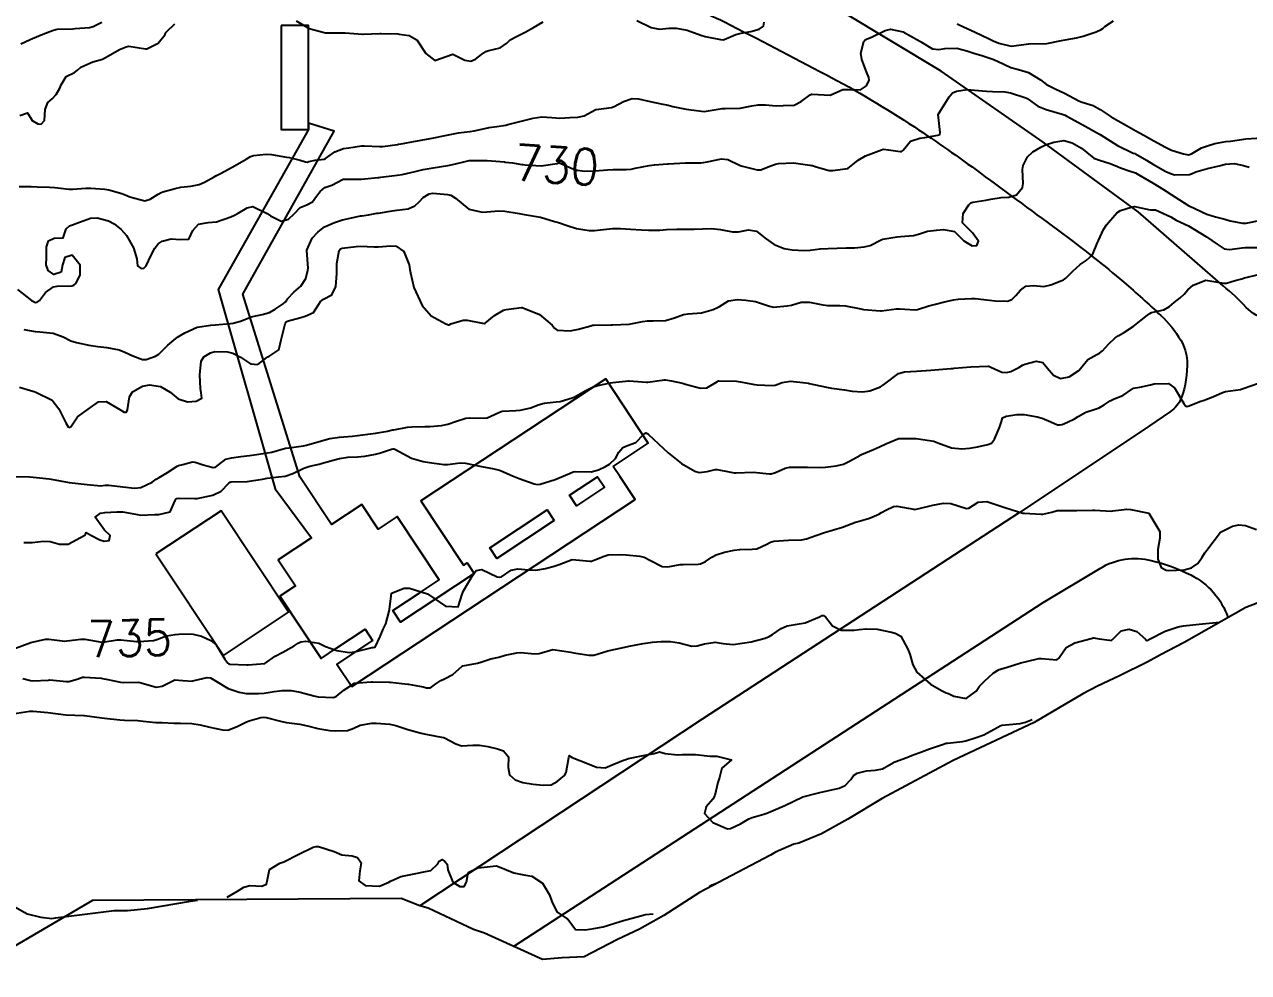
# Model space of a CAD drawing. Header units: metres. Extents: x 318500 to 325275, y 7408834 to 7428799.
# Drawn here: x 322765.6 to 322901.6, y 7417966.8 to 7418072.1 of the extents above; entities that cross this region are included whole.
import ezdxf
from ezdxf.enums import TextEntityAlignment as Align

# ---------------------------------------------------------------- set-up
doc = ezdxf.new("R2010")
doc.units = ezdxf.units.M
doc.header["$MEASUREMENT"] = 0
for name, color, linetype in [('Area', 45, 'Continuous'), ('Cotas', 45, 'Continuous'), ('Curvas de Nivel 1m', 11, 'Continuous'), ('Curvas de Nivel 5m', 15, 'Continuous'), ('Edificações', 30, 'Continuous'), ('Vias Primárias', 230, 'Continuous')]:
    doc.layers.add(name, color=color, linetype=linetype)
doc.styles.add('Style-STANDARD', font='STANDARD.shx')

msp = doc.modelspace()

# ---------------------------------------------------------------- linework, layer by layer
at = {"layer": 'Area'}
msp.add_lwpolyline([(322903.81, 7418008.33), (322901.3, 7418007.37), (322894.42, 7418003.48), (322891.79, 7418002.1), (322890.4, 7418001.33), (322887.25, 7417999.76), (322884.82, 7417998.6), (322883.17, 7417997.77), (322877.76, 7417994.59), (322868.76, 7417990.35), (322860.87, 7417986.13), (322857.05, 7417983.84), (322854.12, 7417982.2), (322851.6, 7417981.17), (322851.07, 7417981.04), (322849.03, 7417980.16), (322848.45, 7417979.84), (322846.28, 7417978.68), (322840.57, 7417975.67), (322836.63, 7417973.12), (322833.92, 7417971.59), (322831.45, 7417970.45), (322827.75, 7417968.53), (322825.3, 7417968.41), (322823.13, 7417968.25), (322816.68, 7417971.16), (322815.47, 7417971.57), (322810.41, 7417973.96), (322809.51, 7417974.19), (322807.44, 7417975.02), (322773.11, 7417974.81), (322764.35, 7417969.64)], dxfattribs=at)
at = {"layer": 'Curvas de Nivel 1m', "flags": 128}
for points, elevation in [([(322764.96, 7418054.12), (322766.3, 7418054.14), (322766.96, 7418054.11), (322768.36, 7418054.05), (322768.96, 7418054.01), (322770.54, 7418053.85), (322770.96, 7418053.85), (322772.38, 7418053.97), (322772.96, 7418053.96), (322774.5, 7418053.83), (322774.96, 7418053.76), (322776.4, 7418053.35), (322776.95, 7418053.14), (322777.29, 7418052.99), (322778.94, 7418052.56), (322779.52, 7418052.72), (322780.42, 7418053.3), (322780.77, 7418053.48), (322780.95, 7418053.54), (322782.3, 7418053.93), (322782.96, 7418054.05), (322784.05, 7418054.16), (322784.97, 7418054.37), (322785.57, 7418054.62), (322786.64, 7418055.21), (322786.85, 7418055.34), (322786.98, 7418055.41), (322787.41, 7418055.63), (322788.99, 7418056.49), (322790.21, 7418057.16), (322790.7, 7418057.46), (322791.01, 7418057.57), (322792.41, 7418057.74), (322793.01, 7418057.71), (322794.7, 7418057.4), (322795, 7418057.35), (322796.22, 7418057.08), (322796.8, 7418056.88), (322797, 7418056.86), (322797.16, 7418056.91), (322797.86, 7418057.06), (322798.87, 7418057.18), (322799, 7418057.25), (322800.04, 7418058), (322801.02, 7418058.35), (322801.6, 7418058.43), (322803.02, 7418058.64), (322803.35, 7418058.66), (322805.02, 7418058.58), (322805.4, 7418058.59), (322807.03, 7418058.82), (322807.14, 7418058.83), (322807.65, 7418058.93), (322808.81, 7418059.14), (322809.03, 7418059.18), (322810.48, 7418059.45), (322811.04, 7418059.56), (322812.14, 7418059.77), (322813.05, 7418059.97), (322813.79, 7418060.1), (322815.05, 7418060.25), (322815.54, 7418060.33), (322817.06, 7418060.66), (322817.18, 7418060.68), (322818.06, 7418060.8), (322819.06, 7418060.96), (322819.29, 7418061.01), (322821.07, 7418061.46), (322822.08, 7418061.73), (322823.07, 7418061.89), (322824.17, 7418061.81), (322825.07, 7418061.74), (322826.18, 7418061.79), (322827.07, 7418061.84), (322827.75, 7418061.98), (322828.97, 7418062.65), (322829.05, 7418062.69), (322829.08, 7418062.7), (322830.79, 7418062.92), (322831.09, 7418063.01), (322832.13, 7418063.57), (322833.1, 7418063.92), (322833.79, 7418063.89), (322835.1, 7418063.58), (322836.31, 7418063.33), (322837.09, 7418063.16), (322837.6, 7418063.04), (322839.09, 7418062.74), (322841.09, 7418062.49), (322843.09, 7418062.8), (322843.43, 7418062.79), (322845.09, 7418062.85), (322846.41, 7418063.11), (322847.1, 7418063.23), (322847.9, 7418063.2), (322849.1, 7418063.12), (322849.86, 7418063.13), (322851.1, 7418063.19), (322851.86, 7418063.59), (322852.88, 7418064.33), (322853.04, 7418064.4), (322853.11, 7418064.4), (322855.11, 7418064.3), (322856.49, 7418064.91), (322857.12, 7418064.91), (322858.48, 7418064.89), (322859.13, 7418065.33), (322859.43, 7418065.95), (322859.41, 7418066.25), (322859.15, 7418066.88), (322858.62, 7418068.26), (322858.49, 7418068.94), (322858.83, 7418070.25), (322859, 7418070.45), (322859.19, 7418070.54), (322859.7, 7418070.75), (322861.21, 7418071.47), (322861.81, 7418071.62), (322863.21, 7418071.34), (322865.06, 7418070.3), (322865.19, 7418070.21), (322865.25, 7418070.17), (322866.45, 7418069.42), (322867.18, 7418069.38), (322867.84, 7418069.48), (322869.18, 7418069.52), (322870.29, 7418069.21), (322871.18, 7418068.93), (322871.83, 7418068.73), (322873.17, 7418068.27), (322873.7, 7418068.05), (322875.16, 7418067.38), (322876.04, 7418067.14), (322877.15, 7418066.82), (322878.46, 7418065.99), (322879.13, 7418065.48), (322880.1, 7418064.99), (322881.12, 7418064.52), (322882.19, 7418063.94), (322882.8, 7418063.63), (322883.11, 7418063.51), (322884.32, 7418063.13), (322885.1, 7418062.69), (322886.32, 7418061.89), (322887.08, 7418061.45), (322888.03, 7418060.92), (322889.07, 7418060.34), (322889.94, 7418059.84), (322891.05, 7418059.2), (322892.35, 7418058.5), (322893.04, 7418058.19), (322894.36, 7418057.78), (322894.93, 7418057.67), (322895.03, 7418057.68), (322895.26, 7418057.77), (322896.36, 7418058.43), (322897.04, 7418058.67), (322897.85, 7418058.93), (322899.05, 7418059.13), (322899.58, 7418059.18), (322901.06, 7418059.41), (322901.3, 7418059.44), (322903.06, 7418059.53)], 729), ([(322765.07, 7418062.04), (322765.92, 7418062.34), (322766.42, 7418061.48), (322767.05, 7418061.1), (322767.44, 7418061.08), (322767.81, 7418061.46), (322767.86, 7418062.68), (322768.17, 7418063.46), (322768.66, 7418063.88), (322769.09, 7418064.36), (322769.49, 7418065.06), (322769.65, 7418065.44), (322770.21, 7418066.35), (322771.13, 7418066.8), (322771.47, 7418067.08), (322771.82, 7418067.41), (322773.15, 7418067.98), (322774.25, 7418068.28), (322775.15, 7418068.8), (322776.11, 7418069.36), (322776.86, 7418069.65), (322777.17, 7418069.73), (322779.02, 7418069.45), (322779.16, 7418069.45), (322780.42, 7418070.05), (322781.19, 7418071.03), (322781.25, 7418071.22), (322781.3, 7418071.29), (322782.28, 7418072.2)], 728), ([(322765.17, 7418070), (322766.2, 7418070.46), (322767.18, 7418070.89), (322767.6, 7418071.05), (322768.68, 7418071.46), (322769.05, 7418071.59), (322769.19, 7418071.62), (322770.95, 7418071.67), (322771.19, 7418071.68), (322772.78, 7418071.81), (322773.2, 7418071.93), (322774.18, 7418072.41)], 727), ([(322795.76, 7418072.54), (322797.2, 7418071.7), (322799.03, 7418071.22), (322799.19, 7418071.21), (322801, 7418071.22), (322801.19, 7418071.21), (322803.13, 7418071.06), (322803.19, 7418071.05), (322805.04, 7418071.13), (322805.19, 7418071.13), (322807.04, 7418071.09), (322807.19, 7418071.08), (322808.33, 7418070.92), (322809.18, 7418070.45), (322810.18, 7418068.9), (322811.15, 7418068.14), (322813.16, 7418068.86), (322814.49, 7418068.17), (322815.15, 7418068.05), (322815.68, 7418068.3), (322816.34, 7418068.82), (322816.84, 7418069.14), (322817.17, 7418069.24), (322818.44, 7418069.53), (322819.18, 7418070.07), (322819.54, 7418070.42), (322820.17, 7418070.77), (322821.2, 7418071.27), (322822.13, 7418071.81), (322823.22, 7418072.43)], 728), ([(322833.6, 7418072.59), (322835.21, 7418071.8), (322836.12, 7418071.64), (322837.21, 7418071.73), (322837.99, 7418071.75), (322839.21, 7418071.52), (322840.74, 7418070.95), (322841.19, 7418070.8), (322842.91, 7418070.46), (322843.19, 7418070.44), (322843.3, 7418070.46), (322844.6, 7418071.03), (322845.2, 7418071.19), (322846.28, 7418071.35), (322847.21, 7418071.64), (322847.67, 7418071.95), (322847.78, 7418072.4)], 728), ([(322869.22, 7418072.23), (322869.44, 7418072.12), (322871.21, 7418071.27), (322872.69, 7418070.58), (322873.19, 7418070.34), (322873.83, 7418070.05), (322875.19, 7418069.74), (322877.19, 7418070.01), (322879.15, 7418070.03), (322879.19, 7418070.03), (322880.79, 7418070.37), (322881.2, 7418070.44), (322882.47, 7418070.67), (322883.2, 7418070.85), (322884.64, 7418071.33), (322885.22, 7418071.59), (322885.4, 7418071.71), (322885.61, 7418071.9), (322886.58, 7418072.54)], 728), ([(322765.49, 7418038.23), (322766.75, 7418038.03), (322767.27, 7418037.99), (322768.74, 7418037.85), (322769.86, 7418037.43), (322770.73, 7418037), (322771.36, 7418036.79), (322772.73, 7418036.52), (322773.73, 7418036.37), (322774.72, 7418036.23), (322776.1, 7418035.97), (322776.72, 7418035.74), (322777.6, 7418035.33), (322778.7, 7418034.92), (322779.1, 7418034.9), (322780.14, 7418035.29), (322780.49, 7418035.51), (322780.72, 7418035.72), (322781.5, 7418036.5), (322782.4, 7418037.26), (322782.59, 7418037.41), (322782.74, 7418037.51), (322783.38, 7418037.88), (322784.75, 7418038.49), (322786.29, 7418038.74), (322786.76, 7418038.78), (322788.48, 7418038.91), (322788.76, 7418038.94), (322789.58, 7418039.17), (322790.41, 7418039.51), (322790.77, 7418039.64), (322791.98, 7418039.93), (322792.78, 7418040.15), (322793.41, 7418040.49), (322794.3, 7418041.11), (322794.56, 7418041.33), (322794.8, 7418041.66), (322795.49, 7418042.41), (322796.27, 7418043.08), (322796.83, 7418043.9), (322797.06, 7418044.84), (322797.08, 7418045.07), (322796.93, 7418047.01), (322796.94, 7418047.07), (322797.55, 7418048.41), (322798.15, 7418049.06), (322798.56, 7418049.4), (322798.91, 7418049.65), (322800, 7418050.12), (322800.91, 7418050.45), (322802.77, 7418050.85), (322802.92, 7418050.86), (322803.04, 7418050.87), (322803.8, 7418050.98), (322804.74, 7418051.16), (322804.92, 7418051.19), (322806.43, 7418051.44), (322806.93, 7418051.49), (322808.2, 7418051.65), (322808.94, 7418052), (322809.41, 7418052.44), (322809.87, 7418052.9), (322810.53, 7418053.32), (322810.96, 7418053.41), (322812.57, 7418053.25), (322812.95, 7418053.16), (322813.47, 7418052.85), (322814.93, 7418051.61), (322816.47, 7418051.27), (322816.93, 7418051.31), (322818.28, 7418051.44), (322818.93, 7418051.4), (322820.54, 7418051.14), (322820.92, 7418051.08), (322822.92, 7418050.73), (322824.46, 7418050.25), (322824.91, 7418050.13), (322826, 7418049.77), (322826.91, 7418049.47), (322828.32, 7418049.24), (322828.91, 7418049.24), (322829.58, 7418049.32), (322830.91, 7418049.46), (322831.78, 7418049.47), (322832.91, 7418049.4), (322834.14, 7418049.34), (322834.91, 7418049.3), (322836.17, 7418049.3), (322836.91, 7418049.35), (322838.05, 7418049.39), (322838.91, 7418049.4), (322840, 7418049.41), (322840.91, 7418049.44), (322841.92, 7418049.47), (322842.91, 7418049.35), (322844.24, 7418049.11), (322844.91, 7418049.11), (322846.01, 7418049.32), (322846.91, 7418049.16), (322847.89, 7418048.4), (322848.89, 7418047.68), (322849.99, 7418047.26), (322850.88, 7418047.11), (322852.19, 7418047.03), (322852.88, 7418047.07), (322853.99, 7418047.21), (322854.88, 7418047.25), (322855.89, 7418047.28), (322856.89, 7418047.31), (322857.81, 7418047.34), (322858.89, 7418047.44), (322859.55, 7418047.58), (322860.78, 7418048.22), (322860.86, 7418048.26), (322860.9, 7418048.27), (322862.55, 7418048.55), (322862.91, 7418048.59), (322864.37, 7418048.71), (322864.91, 7418048.84), (322865.91, 7418049.16), (322866.92, 7418049.29), (322867.7, 7418049.35), (322868.92, 7418049.14), (322869.96, 7418048.1), (322870.89, 7418047.56), (322871.38, 7418047.59), (322871.57, 7418048.08), (322870.91, 7418048.99), (322869.81, 7418050.1), (322869.89, 7418051.15), (322870.5, 7418052.09), (322870.72, 7418052.32), (322870.95, 7418052.41), (322872.41, 7418052.61), (322872.96, 7418052.72), (322874.1, 7418052.91), (322874.96, 7418052.96), (322875.79, 7418053.2), (322876.45, 7418054.02), (322876.53, 7418054.48), (322876.47, 7418056.02), (322876.53, 7418056.49), (322877.02, 7418057.42), (322877.61, 7418058), (322878.5, 7418058.52), (322879.04, 7418058.76), (322879.95, 7418059.07), (322881.05, 7418059.26), (322881.99, 7418059), (322883.04, 7418058.38), (322883.62, 7418057.92), (322884.41, 7418057.29), (322885.02, 7418057.08), (322886.2, 7418056.7), (322887.01, 7418056.35), (322887.36, 7418056.22), (322888.44, 7418055.86), (322889.01, 7418055.65), (322889.41, 7418055.44), (322890.99, 7418054.5), (322892.13, 7418053.81), (322892.97, 7418053.26), (322894.43, 7418052.31), (322894.95, 7418052), (322895.46, 7418051.76), (322896.47, 7418051.27), (322896.94, 7418051.05), (322897.9, 7418050.77), (322898.94, 7418050.52), (322899.55, 7418050.33), (322900.93, 7418050.05), (322901.32, 7418050.07), (322902.94, 7418050.39)], 731), ([(322765, 7418031.83), (322766.23, 7418031.48), (322766.66, 7418031.35), (322766.83, 7418031.29), (322768.64, 7418030.38), (322769.39, 7418029.43), (322770.15, 7418027.88), (322770.41, 7418027.42), (322770.6, 7418027.34), (322770.71, 7418027.42), (322771.46, 7418028.56), (322772.63, 7418029.39), (322773.8, 7418030.22), (322774.64, 7418030.23), (322776.18, 7418029.34), (322776.63, 7418029.05), (322776.9, 7418029.06), (322777.02, 7418029.33), (322777.23, 7418030.75), (322777.57, 7418031.33), (322778.67, 7418031.95), (322779.46, 7418032.09), (322780.67, 7418031.93), (322781.74, 7418031.27), (322782.65, 7418030.53), (322783.68, 7418030.21), (322784.65, 7418030.3), (322785.26, 7418030.61), (322785.22, 7418031.22), (322785.12, 7418031.68), (322785.06, 7418033.22), (322785.2, 7418034.73), (322785.51, 7418035.22), (322786.25, 7418035.67), (322786.72, 7418035.81), (322788.13, 7418035.77), (322788.72, 7418035.61), (322789.56, 7418035.17), (322790.7, 7418034.42), (322791.49, 7418034.34), (322792.51, 7418035.12), (322792.62, 7418035.21), (322792.71, 7418035.25), (322793.84, 7418036), (322794.1, 7418037.11), (322794.52, 7418038.87), (322794.66, 7418039.1), (322794.71, 7418039.15), (322794.76, 7418039.18), (322796.27, 7418039.57), (322796.77, 7418039.72), (322797.7, 7418040.14), (322798.29, 7418041.06), (322798.48, 7418041.37), (322798.8, 7418041.62), (322799.74, 7418042.1), (322800.17, 7418043.03), (322800.27, 7418044.46), (322800.28, 7418045.03), (322800.29, 7418045.59), (322800.52, 7418047.03), (322800.69, 7418047.21), (322800.87, 7418047.29), (322802.41, 7418047.46), (322802.88, 7418047.5), (322804.41, 7418047.44), (322804.88, 7418047.42), (322806.28, 7418047.55), (322806.88, 7418047.51), (322807.72, 7418046.93), (322808.33, 7418045.44), (322808.39, 7418044.92), (322808.45, 7418044.53), (322808.82, 7418042.91), (322809.75, 7418040.9), (322810.77, 7418039.75), (322812.39, 7418038.87), (322812.67, 7418038.77), (322812.76, 7418038.78), (322812.96, 7418038.86), (322814.31, 7418039.29), (322814.77, 7418039.27), (322816.65, 7418038.92), (322816.76, 7418038.96), (322817.78, 7418039.79), (322818.78, 7418040.39), (322819.09, 7418040.47), (322820.79, 7418040.68), (322820.86, 7418040.68), (322822.78, 7418039.92), (322824.22, 7418038.71), (322824.46, 7418038.41), (322824.75, 7418038.19), (322826.19, 7418038.11), (322826.76, 7418038.2), (322827.14, 7418038.29), (322828.49, 7418038.65), (322828.7, 7418038.72), (322828.77, 7418038.73), (322828.85, 7418038.72), (322830.77, 7418038.75), (322830.9, 7418038.75), (322832.77, 7418038.84), (322834.23, 7418039.12), (322834.78, 7418039.21), (322835.41, 7418039.2), (322836.78, 7418039.24), (322837.79, 7418039.53), (322838.78, 7418039.9), (322839.31, 7418039.97), (322840.79, 7418040.1), (322842.1, 7418040.47), (322842.58, 7418040.68), (322842.8, 7418040.82), (322843.81, 7418041.43), (322844.81, 7418041.58), (322845.71, 7418041.52), (322846.8, 7418041.36), (322848.34, 7418040.85), (322848.8, 7418040.74), (322850.3, 7418040.86), (322850.8, 7418040.96), (322851.87, 7418041.27), (322852.8, 7418041.3), (322854.09, 7418041.02), (322854.8, 7418040.92), (322856.16, 7418040.92), (322856.8, 7418040.86), (322858.52, 7418040.53), (322858.79, 7418040.48), (322860.7, 7418040.31), (322860.79, 7418040.31), (322862.45, 7418040.54), (322862.8, 7418040.55), (322864.54, 7418040.43), (322864.79, 7418040.46), (322866.07, 7418040.89), (322866.8, 7418041.07), (322867.65, 7418041.29), (322868.81, 7418041.54), (322869.32, 7418041.6), (322870.81, 7418041.71), (322871.19, 7418041.71), (322872.81, 7418041.51), (322873.43, 7418041.43), (322874.81, 7418041.39), (322875.27, 7418041.57), (322875.71, 7418042.02), (322876.23, 7418042.62), (322876.84, 7418043.07), (322877.7, 7418043.14), (322878.84, 7418043.04), (322879.6, 7418043.2), (322880.85, 7418043.68), (322881.03, 7418043.76), (322881.27, 7418043.95), (322882.06, 7418044.74), (322882.87, 7418045.46), (322883.55, 7418045.92), (322884.23, 7418046.56), (322884.81, 7418047.9), (322884.83, 7418047.97), (322884.9, 7418048.15), (322885.47, 7418049.35), (322885.81, 7418049.89), (322886.94, 7418051.21), (322887.34, 7418051.47), (322888.56, 7418051.85), (322888.88, 7418051.92), (322888.95, 7418051.92), (322889.29, 7418051.84), (322890.67, 7418051.54), (322890.95, 7418051.56), (322891.24, 7418051.53), (322892.94, 7418050.78), (322893.56, 7418050.41), (322894.93, 7418049.77), (322896.91, 7418048.55), (322898.1, 7418047.73), (322898.89, 7418047.21), (322899.48, 7418047.13), (322900.89, 7418047.33), (322901.21, 7418047.37), (322902.9, 7418047.37)], 732), ([(322764.53, 7418021.91), (322766.11, 7418021.89), (322766.53, 7418021.85), (322768.32, 7418021.64), (322768.52, 7418021.61), (322769.55, 7418021.43), (322770.52, 7418021.26), (322772.2, 7418021.07), (322772.52, 7418021.04), (322774.04, 7418020.89), (322774.52, 7418020.93), (322774.93, 7418020.94), (322776.51, 7418020.78), (322777.81, 7418020.62), (322778.51, 7418020.69), (322779.76, 7418021.29), (322780.2, 7418021.61), (322780.53, 7418021.8), (322781.47, 7418022.34), (322782.55, 7418023.05), (322782.69, 7418023.12), (322783.16, 7418023.25), (322784.24, 7418023.55), (322784.55, 7418023.52), (322785.41, 7418023.22), (322786.55, 7418022.91), (322786.8, 7418022.95), (322787.14, 7418023.19), (322787.93, 7418023.82), (322788.56, 7418024), (322789.6, 7418024.13), (322790.57, 7418024.25), (322791.35, 7418024.36), (322792.57, 7418024.55), (322793.06, 7418024.63), (322794.58, 7418025.05), (322794.63, 7418025.05), (322794.93, 7418025.09), (322796.58, 7418025.32), (322796.9, 7418025.38), (322798.59, 7418025.88), (322799.5, 7418026.12), (322800.59, 7418026.28), (322802.01, 7418026.41), (322802.59, 7418026.47), (322804.31, 7418026.68), (322804.6, 7418026.72), (322804.81, 7418026.75), (322805.89, 7418026.95), (322806.46, 7418027.08), (322806.6, 7418027.11), (322808.13, 7418027.39), (322808.61, 7418027.43), (322810.05, 7418027.45), (322810.61, 7418027.48), (322811.91, 7418027.57), (322812.61, 7418027.72), (322813.45, 7418028.01), (322814.62, 7418028.38), (322815.01, 7418028.44), (322816.62, 7418028.4), (322816.99, 7418028.44), (322817.8, 7418028.79), (322818.34, 7418029.07), (322818.64, 7418029.16), (322820.16, 7418029.23), (322820.64, 7418029.27), (322821.84, 7418029.54), (322822.65, 7418029.87), (322823.3, 7418030.07), (322824.65, 7418030.2), (322825.09, 7418030.26), (322826.44, 7418030.67), (322826.61, 7418030.72), (322826.66, 7418030.74), (322827.89, 7418031.44), (322828.68, 7418031.85), (322829.28, 7418032.04), (322830.69, 7418032.33), (322830.94, 7418032.36), (322832.69, 7418032.53), (322832.75, 7418032.53), (322834.69, 7418032.41), (322834.84, 7418032.41), (322835.86, 7418032.55), (322836.69, 7418032.66), (322836.8, 7418032.65), (322837.47, 7418032.53), (322838.69, 7418032.28), (322839.01, 7418032.18), (322840.68, 7418031.72), (322841.38, 7418031.78), (322842.56, 7418032.46), (322842.69, 7418032.53), (322842.78, 7418032.54), (322844.69, 7418032.49), (322845.13, 7418032.43), (322846.69, 7418032.13), (322847, 7418032.09), (322848.68, 7418032.03), (322848.99, 7418032.07), (322849.75, 7418032.36), (322850.69, 7418032.51), (322852.39, 7418032.33), (322852.69, 7418032.28), (322852.75, 7418032.26), (322854.68, 7418031.83), (322855.24, 7418031.73), (322856.68, 7418031.54), (322857.53, 7418031.41), (322858.68, 7418031.33), (322859.49, 7418031.43), (322860.68, 7418031.87), (322860.9, 7418032.01), (322861.17, 7418032.21), (322862.7, 7418033.34), (322863.34, 7418033.55), (322864.7, 7418033.61), (322866.29, 7418033.73), (322866.71, 7418033.78), (322868.52, 7418033.92), (322868.71, 7418033.93), (322868.87, 7418033.95), (322870.71, 7418034.09), (322872.6, 7418034.18), (322872.71, 7418034.16), (322872.95, 7418034.06), (322874.18, 7418033.51), (322874.7, 7418033.46), (322875.16, 7418033.58), (322876.06, 7418034.02), (322876.45, 7418034.27), (322876.72, 7418034.4), (322877.99, 7418034.72), (322878.72, 7418034.59), (322879.22, 7418033.97), (322879.9, 7418033.16), (322880.7, 7418032.8), (322881.65, 7418032.99), (322882.71, 7418033.69), (322882.92, 7418033.93), (322883.71, 7418034.93), (322884.73, 7418035.46), (322885.03, 7418035.6), (322885.35, 7418035.89), (322886.02, 7418036.61), (322886.76, 7418037.31), (322887.09, 7418037.54), (322887.69, 7418037.86), (322888.78, 7418038.59), (322890.37, 7418039.83), (322890.61, 7418040.01), (322890.79, 7418040.12), (322892.17, 7418040.43), (322892.8, 7418040.79), (322893.33, 7418041.26), (322893.99, 7418041.78), (322894.42, 7418042.18), (322894.83, 7418042.67), (322895.43, 7418043.17), (322896.85, 7418043.74), (322898.85, 7418043.4), (322899.15, 7418043.41), (322900.09, 7418043.7), (322900.85, 7418043.88), (322901.14, 7418043.97), (322902.86, 7418044.39)], 733), ([(322765.51, 7418014.56), (322766.43, 7418014.59), (322767.7, 7418014.72), (322768.43, 7418014.68), (322769.47, 7418014.39), (322770.43, 7418014.39), (322772.27, 7418015.39), (322772.34, 7418015.49), (322772.44, 7418015.67), (322772.93, 7418015.38), (322773.93, 7418014.86), (322774.43, 7418014.74), (322774.98, 7418014.81), (322775.08, 7418015.35), (322774.45, 7418015.95), (322773.41, 7418017.38), (322774.02, 7418017.83), (322774.48, 7418017.9), (322775.83, 7418018), (322776.48, 7418017.99), (322778.11, 7418017.68), (322778.47, 7418017.63), (322780.07, 7418017.69), (322780.48, 7418017.7), (322781.75, 7418018), (322782.3, 7418019.26), (322782.38, 7418019.39), (322782.5, 7418019.46), (322782.76, 7418019.52), (322784.5, 7418019.46), (322784.76, 7418019.48), (322786.51, 7418019.84), (322787.44, 7418020.27), (322788.26, 7418021.18), (322788.42, 7418021.28), (322788.52, 7418021.31), (322790.31, 7418021.37), (322790.52, 7418021.38), (322792.03, 7418021.63), (322792.53, 7418021.72), (322793.78, 7418021.86), (322794.53, 7418021.96), (322795.38, 7418022.24), (322796.55, 7418022.8), (322796.73, 7418022.89), (322797.28, 7418023.06), (322798.3, 7418023.3), (322798.55, 7418023.36), (322799.88, 7418023.71), (322800.56, 7418023.9), (322801.51, 7418024.06), (322802.57, 7418024.11), (322803.38, 7418024.16), (322804.57, 7418024.4), (322805.01, 7418024.52), (322806.36, 7418024.94), (322806.55, 7418024.98), (322806.58, 7418024.98), (322806.62, 7418024.98), (322806.71, 7418024.94), (322808.57, 7418023.94), (322809.87, 7418023.58), (322810.56, 7418023.48), (322812.16, 7418023.26), (322812.56, 7418023.25), (322813.98, 7418023.42), (322814.56, 7418023.4), (322816.34, 7418023.03), (322816.55, 7418022.99), (322817.59, 7418022.79), (322818.37, 7418022.61), (322818.55, 7418022.54), (322819.78, 7418022), (322820.54, 7418021.69), (322822.19, 7418021.08), (322822.53, 7418021.02), (322822.88, 7418021.07), (322824.54, 7418021.56), (322826.13, 7418022.26), (322826.55, 7418022.44), (322826.75, 7418022.47), (322828.55, 7418022.44), (322829.35, 7418022.64), (322830.14, 7418023.04), (322830.56, 7418023.3), (322831.26, 7418023.92), (322831.63, 7418024.6), (322832.05, 7418025.14), (322832.59, 7418025.35), (322833.5, 7418025.68), (322834.36, 7418026.57), (322834.48, 7418026.7), (322834.61, 7418026.76), (322834.75, 7418026.7), (322834.91, 7418026.57), (322836.59, 7418025.02), (322837.09, 7418024.53), (322838.56, 7418023.34), (322840.07, 7418022.49), (322840.55, 7418022.36), (322841.44, 7418022.48), (322842.32, 7418022.69), (322842.55, 7418022.7), (322843.88, 7418022.44), (322844.44, 7418022.32), (322844.55, 7418022.32), (322844.65, 7418022.32), (322846.55, 7418022.41), (322848.37, 7418022.2), (322848.55, 7418022.22), (322849.03, 7418022.37), (322850.08, 7418022.83), (322850.56, 7418022.96), (322851.94, 7418022.95), (322852.56, 7418022.94), (322853.94, 7418022.93), (322854.56, 7418022.94), (322855.75, 7418023.09), (322856.57, 7418023.3), (322857.24, 7418023.6), (322858.41, 7418024.25), (322858.52, 7418024.31), (322858.58, 7418024.36), (322859.91, 7418024.91), (322860.59, 7418025.22), (322861.27, 7418025.54), (322862.61, 7418026.11), (322862.68, 7418026.12), (322864.61, 7418026.12), (322864.66, 7418026.12), (322866.61, 7418025.83), (322867.07, 7418025.67), (322868.59, 7418025.08), (322869.71, 7418024.99), (322870.59, 7418025.05), (322871.45, 7418025.22), (322872.6, 7418025.47), (322873.03, 7418025.63), (322873.37, 7418026.05), (322873.93, 7418027.35), (322874.12, 7418028.04), (322874.24, 7418028.43), (322874.64, 7418028.63), (322875.86, 7418028.8), (322876.64, 7418028.8), (322878.08, 7418028.55), (322878.64, 7418028.39), (322879.62, 7418027.97), (322880.34, 7418027.66), (322880.63, 7418027.65), (322880.87, 7418027.7), (322881.48, 7418027.94), (322882.24, 7418028.33), (322882.64, 7418028.58), (322883.51, 7418029.06), (322884.65, 7418029.43), (322885, 7418029.55), (322885.56, 7418029.89), (322886.22, 7418030.33), (322886.67, 7418030.53), (322887.62, 7418030.92), (322888.69, 7418031.64), (322888.82, 7418031.71), (322889.49, 7418031.84), (322890.69, 7418032.11), (322891.09, 7418032.21), (322892.69, 7418032.24), (322893.35, 7418031.78), (322894.4, 7418030.04), (322894.58, 7418029.77), (322894.66, 7418029.71), (322894.73, 7418029.69), (322894.97, 7418029.77), (322896.17, 7418030.25), (322896.67, 7418030.39), (322897.63, 7418030.77), (322898.68, 7418031.25), (322899.04, 7418031.35), (322900.69, 7418031.59), (322900.77, 7418031.6), (322901, 7418031.69), (322902.7, 7418032.3)], 734), ([(322765.39, 7417999.48), (322766.23, 7417999.24), (322766.5, 7417999.19), (322768.23, 7417999.29), (322768.37, 7417999.3), (322770.23, 7417999.14), (322770.5, 7417999.14), (322771.44, 7417999.4), (322772.02, 7417999.61), (322772.23, 7417999.63), (322774.1, 7417999.49), (322774.23, 7417999.47), (322774.82, 7417999.35), (322776.23, 7417999.05), (322776.54, 7417999.02), (322778.23, 7417999.06), (322778.53, 7417999), (322780.22, 7417998.5), (322780.88, 7417998.61), (322782.11, 7417999.26), (322782.2, 7417999.29), (322782.23, 7417999.3), (322783.17, 7417999.25), (322784.23, 7417999.18), (322784.27, 7417999.19), (322784.41, 7417999.23), (322785.87, 7417999.58), (322786.23, 7417999.53), (322786.81, 7417999.19), (322788.22, 7417998.37), (322789.42, 7417997.95), (322790.21, 7417997.81), (322791.56, 7417997.78), (322792.21, 7417997.84), (322793.32, 7417998.01), (322794.22, 7417998.13), (322795.19, 7417998.12), (322796.21, 7417997.96), (322797.71, 7417997.54), (322798.21, 7417997.43), (322799.88, 7417997.35), (322800.21, 7417997.46), (322801.07, 7417998.15), (322802.23, 7417998.94), (322802.27, 7417998.95), (322802.67, 7417998.98), (322804.11, 7417999.09), (322804.23, 7417999.09), (322806.11, 7417999.07), (322806.23, 7417999.06), (322807.5, 7417998.92), (322808.16, 7417998.84), (322808.23, 7417998.83), (322809.87, 7417998.53), (322810.23, 7417998.43), (322810.69, 7417998.41), (322811.28, 7417998.87), (322811.84, 7417999.26), (322812.24, 7417999.43), (322813.18, 7417999.91), (322814.21, 7418000.83), (322814.23, 7418000.86), (322814.26, 7418000.86), (322815.91, 7418001.17), (322816.27, 7418001.29), (322817.4, 7418001.66), (322818.28, 7418001.85), (322819, 7418002.05), (322820.28, 7418002.33), (322820.69, 7418002.34), (322822.28, 7418002.21), (322822.76, 7418002.24), (322824.29, 7418002.7), (322826.29, 7418002.39), (322826.62, 7418002.33), (322828.28, 7418002.04), (322828.85, 7418002.06), (322830.29, 7418002.5), (322830.38, 7418002.52), (322830.74, 7418002.61), (322832.29, 7418002.95), (322832.75, 7418003.04), (322834.3, 7418003.35), (322835.34, 7418003.51), (322836.3, 7418003.59), (322837.36, 7418003.58), (322838.3, 7418003.42), (322839.72, 7418003.07), (322840.3, 7418003.08), (322841.15, 7418003.33), (322842.3, 7418003.52), (322843.22, 7418003.37), (322844.3, 7418003.25), (322845.33, 7418003.38), (322846.3, 7418003.54), (322847.86, 7418003.94), (322848.31, 7418004.14), (322848.7, 7418004.37), (322849.66, 7418005.02), (322850.32, 7418005.32), (322851.2, 7418005.47), (322852.33, 7418005.64), (322853.92, 7418006.31), (322854.18, 7418006.47), (322854.34, 7418006.46), (322854.58, 7418006.3), (322855.34, 7418005.3), (322856.32, 7418004.85), (322857.75, 7418004.83), (322858.32, 7418004.9), (322859.08, 7418005), (322860.32, 7418004.94), (322861.92, 7418004.6), (322862.31, 7418004.5), (322862.95, 7418004.18), (322863.74, 7418002.73), (322863.95, 7418002.17), (322864.27, 7418000.98), (322864.74, 7418000.16), (322866.24, 7417998.84), (322867.45, 7417998.12), (322867.99, 7417997.88), (322868.23, 7417997.78), (322868.83, 7417997.5), (322870.22, 7417997.24), (322871.31, 7417998.07), (322871.69, 7417998.62), (322872.25, 7417999.16), (322872.71, 7417999.6), (322873.21, 7418000.05), (322873.86, 7418000.45), (322874.27, 7418000.59), (322875.37, 7418000.92), (322876.28, 7418001.19), (322876.93, 7418001.35), (322878.29, 7418001.68), (322878.57, 7418001.69), (322880.28, 7418001.55), (322880.52, 7418001.71), (322880.66, 7418001.95), (322881.33, 7418002.91), (322882.3, 7418003.41), (322884.08, 7418003.9), (322884.25, 7418003.96), (322884.31, 7418003.98), (322884.4, 7418003.99), (322884.98, 7418003.89), (322886.14, 7418003.71), (322886.31, 7418003.7), (322886.43, 7418003.75), (322886.54, 7418003.87), (322887.43, 7418004.75), (322888.33, 7418004.93), (322889.19, 7418004.7), (322890.15, 7418003.82), (322890.22, 7418003.74), (322890.31, 7418003.7), (322890.57, 7418003.82), (322892.33, 7418004.73), (322893.77, 7418005.21), (322894.34, 7418005.32), (322896.1, 7418005.51), (322898.34, 7418005.71), (322898.34, 7418005.71)], 736), ([(322764.23, 7417995.55), (322766.18, 7417995.82), (322766.54, 7417995.83), (322768.18, 7417995.7), (322770.18, 7417995.42), (322772.18, 7417995.35), (322772.22, 7417995.34), (322774.18, 7417995.11), (322774.46, 7417995.07), (322776.17, 7417994.86), (322776.67, 7417994.84), (322778.17, 7417994.8), (322778.74, 7417994.73), (322780.17, 7417994.58), (322780.88, 7417994.56), (322782.17, 7417994.49), (322782.91, 7417994.51), (322784.17, 7417994.48), (322785.08, 7417994.3), (322786.16, 7417994.07), (322787.59, 7417993.75), (322788.16, 7417993.74), (322789.2, 7417994.13), (322790.17, 7417994.62), (322790.55, 7417994.77), (322791.84, 7417995.13), (322792.18, 7417995.15), (322792.42, 7417995.12), (322794.17, 7417994.68), (322794.68, 7417994.59), (322796.17, 7417994.39), (322797.02, 7417994.2), (322798.16, 7417993.91), (322799.5, 7417993.68), (322800.16, 7417993.63), (322801.47, 7417993.7), (322802.16, 7417993.95), (322802.86, 7417994.29), (322804.17, 7417994.5), (322804.63, 7417994.49), (322806.17, 7417994.4), (322806.85, 7417994.25), (322808.16, 7417993.8), (322809.66, 7417993.39), (322810.16, 7417993.28), (322812.1, 7417992.91), (322812.15, 7417992.89), (322812.24, 7417992.86), (322813.49, 7417992.19), (322814.14, 7417991.99), (322815.39, 7417992.06), (322816.14, 7417992.06), (322817.04, 7417991.89), (322818.14, 7417991.65), (322818.79, 7417991.42), (322819.36, 7417990.76), (322819.3, 7417989.58), (322819.48, 7417988.76), (322820.09, 7417988.21), (322820.94, 7417987.89), (322822.09, 7417987.72), (322823.19, 7417987.6), (322824.08, 7417987.65), (322824.77, 7417988.01), (322825.58, 7417988.68), (322825.77, 7417989.01), (322826.05, 7417990.67), (322826.13, 7417990.89), (322826.25, 7417990.79), (322826.42, 7417990.67), (322828.12, 7417990.02), (322829.14, 7417989.6), (322830.11, 7417989.52), (322830.86, 7417989.87), (322832.13, 7417990.4), (322832.27, 7417990.44), (322832.67, 7417990.58), (322834.13, 7417990.88), (322835.55, 7417991.14), (322836.14, 7417991.33), (322836.75, 7417991.14), (322838.13, 7417990.97), (322838.65, 7417991.02), (322840.14, 7417991.02), (322841.77, 7417990.83), (322842.13, 7417990.82), (322842.5, 7417990.82), (322844.13, 7417990.43), (322843.07, 7417989.49), (322842.79, 7417988.45), (322842.63, 7417987.92), (322842.27, 7417986.46), (322842.07, 7417986.04), (322841.3, 7417985.22), (322841.15, 7417984.47), (322842.04, 7417983.47), (322843.7, 7417982.76), (322844.03, 7417982.78), (322845.12, 7417983.33), (322846.04, 7417983.86), (322846.42, 7417984.02), (322847.72, 7417984.38), (322847.96, 7417984.47), (322848.05, 7417984.51), (322848.24, 7417984.56), (322850.06, 7417985.36), (322852.07, 7417986.32), (322853.65, 7417986.73), (322854.08, 7417986.82), (322855.27, 7417987.1), (322856.09, 7417987.28), (322856.78, 7417987.57), (322857.39, 7417988.25), (322857.68, 7417988.67), (322858.11, 7417988.95), (322859.14, 7417989.21), (322860.12, 7417989.26), (322860.91, 7417989.41), (322862.13, 7417990.13), (322862.17, 7417990.15), (322862.27, 7417990.19), (322863.62, 7417990.7), (322864.14, 7417990.9), (322865.35, 7417991.36), (322866.15, 7417991.64), (322867.56, 7417992.12), (322868, 7417992.26), (322868.15, 7417992.29), (322869.79, 7417992.46), (322870.16, 7417992.55), (322871.33, 7417992.91), (322872.17, 7417993.19), (322873.71, 7417994.04), (322873.99, 7417994.22), (322874.18, 7417994.28), (322875.79, 7417994.41), (322876.19, 7417994.47), (322876.79, 7417994.6), (322877.56, 7417994.91)], 737), ([(322788.09, 7417975.18), (322789.25, 7417975.83), (322789.93, 7417976.27), (322790.62, 7417976.45), (322791.93, 7417976.39), (322792.45, 7417976.6), (322792.58, 7417977.11), (322792.81, 7417978.25), (322793.96, 7417978.96), (322794.39, 7417979.09), (322795.98, 7417979.91), (322797.66, 7417980.72), (322797.99, 7417980.79), (322798.25, 7417980.78), (322799.98, 7417980.24), (322800.84, 7417979.87), (322801.98, 7417979.75), (322802.56, 7417979.56), (322802.98, 7417978.97), (322802.83, 7417978.1), (322802.71, 7417976.98), (322803.42, 7417976.45), (322805.02, 7417976.4), (322806.06, 7417976.82), (322806.23, 7417976.94), (322807.39, 7417977.47), (322807.95, 7417977.56), (322809.06, 7417977.79), (322809.96, 7417977.99), (322810.72, 7417978.11), (322811.49, 7417978.86), (322811.65, 7417979.18), (322811.97, 7417979.35), (322812.26, 7417979.14), (322812.52, 7417978.85), (322812.61, 7417978.2), (322813.18, 7417976.84), (322813.93, 7417976.35), (322814.41, 7417976.34), (322814.68, 7417976.82), (322814.87, 7417977.91), (322815.96, 7417978.43), (322816.3, 7417978.47), (322817.97, 7417978.65), (322818.14, 7417978.61), (322819.96, 7417977.86), (322821.04, 7417977.65), (322821.95, 7417977.5), (322823.13, 7417976.71), (322823.92, 7417975.43), (322824.15, 7417974.7), (322824.74, 7417973.53), (322825.89, 7417972.76), (322825.95, 7417972.73), (322826, 7417972.67), (322826.78, 7417971.56), (322827.87, 7417971.53), (322828.83, 7417971.68), (322829.88, 7417971.87), (322831.77, 7417972.47), (322832.14, 7417972.59), (322833.9, 7417973.06), (322834.56, 7417973.22), (322835.44, 7417973.31)], 738), ([(322841.7, 7417976.35), (322841.84, 7417976.46), (322841.9, 7417976.5), (322841.94, 7417976.52), (322842.02, 7417976.54), (322842.11, 7417976.57), (322842.37, 7417976.67)], 738), ([(322763.89, 7417974.44), (322765.61, 7417973.47), (322765.77, 7417973.36), (322765.88, 7417973.3), (322767.37, 7417972.94), (322768.62, 7417972.81), (322769.01, 7417972.85), (322775.53, 7417973.7), (322777.03, 7417973.7), (322779.25, 7417973.9), (322784, 7417974.71), (322784.8, 7417974.82)], 738)]:
    msp.add_lwpolyline(points, dxfattribs=dict(at, elevation=elevation))
at = {"layer": 'Curvas de Nivel 5m', "flags": 128}
for points, elevation in [([(322764.81, 7418042.7), (322766.36, 7418041.48), (322766.79, 7418041.26), (322766.99, 7418041.27), (322767.23, 7418041.46), (322767.91, 7418042.35), (322768.81, 7418042.97), (322769.2, 7418043.05), (322770.82, 7418043.1), (322771.05, 7418043.18), (322771.32, 7418043.41), (322771.74, 7418044.32), (322771.74, 7418045.41), (322770.86, 7418046.51), (322770.05, 7418046.23), (322769.81, 7418045.43), (322769.66, 7418044.6), (322768.83, 7418044.37), (322768.2, 7418044.82), (322767.99, 7418045.45), (322768.01, 7418046.29), (322768.02, 7418047.45), (322768.23, 7418048.1), (322768.88, 7418048.4), (322769.88, 7418048.44), (322770.21, 7418049.43), (322770.56, 7418049.77), (322770.9, 7418049.89), (322771.67, 7418050.17), (322772.91, 7418050.61), (322773.63, 7418050.66), (322774.91, 7418050.32), (322775.53, 7418049.99), (322776.33, 7418049.35), (322776.89, 7418048.69), (322777.67, 7418047.33), (322778.06, 7418046.11), (322778.12, 7418045.32), (322778.53, 7418045.01), (322778.84, 7418045.06), (322779.1, 7418045.31), (322779.64, 7418046.52), (322780.04, 7418047.3), (322780.43, 7418047.75), (322780.88, 7418048.05), (322781.85, 7418048.31), (322782.88, 7418048.26), (322783.83, 7418048.3), (322784.26, 7418049.24), (322784.91, 7418049.97), (322785.99, 7418050.13), (322786.91, 7418050.22), (322788.51, 7418050.78), (322788.92, 7418050.95), (322789.33, 7418051.17), (322790.32, 7418051.77), (322790.93, 7418051.93), (322792.55, 7418051.13), (322792.92, 7418050.86), (322794.09, 7418050.29), (322794.91, 7418050.5), (322795.53, 7418051.09), (322796.21, 7418051.8), (322796.94, 7418052.09), (322797.56, 7418052.44), (322798.03, 7418053.06), (322798.41, 7418053.6), (322798.96, 7418054.01), (322799.72, 7418054.29), (322800.98, 7418054.95), (322801.03, 7418054.97), (322802.98, 7418054.95), (322803.02, 7418054.95), (322803.39, 7418054.99), (322804.83, 7418055.12), (322804.98, 7418055.14), (322805.18, 7418055.16), (322806.98, 7418055.38), (322807.52, 7418055.47), (322808.99, 7418055.82), (322809.86, 7418056.03), (322810.99, 7418056.23), (322812.62, 7418056.49), (322813, 7418056.56), (322814.23, 7418056.84), (322814.84, 7418056.99), (322815, 7418057.01), (322816.79, 7418057.02), (322817, 7418057.02), (322818.91, 7418056.87), (322819, 7418056.86), (322819.78, 7418056.77), (322820.85, 7418056.6), (322821, 7418056.57), (322821.21, 7418056.54), (322823, 7418056.45), (322824.75, 7418056.7), (322824.95, 7418056.76), (322825, 7418056.75), (322825.16, 7418056.7), (322826.44, 7418056.12), (322826.99, 7418055.94), (322827.82, 7418055.84), (322828.99, 7418055.88), (322830.37, 7418056), (322830.99, 7418056.03), (322832.42, 7418056.03), (322832.99, 7418056.08), (322833.42, 7418056.16), (322835, 7418056.48), (322835.59, 7418056.56), (322837.01, 7418056.66), (322837.14, 7418056.67), (322839.01, 7418056.76), (322840.73, 7418056.77), (322841.01, 7418056.79), (322841.42, 7418056.89), (322843.02, 7418057.21), (322843.71, 7418057.14), (322845.01, 7418056.5), (322845.2, 7418056.43), (322847, 7418056), (322847.41, 7418056), (322848.4, 7418056.39), (322849.01, 7418056.62), (322849.34, 7418056.7), (322851.01, 7418056.77), (322852.84, 7418056.5), (322853.01, 7418056.48), (322853.15, 7418056.46), (322853.55, 7418056.32), (322855, 7418055.93), (322855.39, 7418055.91), (322857.01, 7418056.15), (322857.1, 7418056.18), (322857.23, 7418056.27), (322858.21, 7418057.07), (322859.02, 7418057.55), (322860.81, 7418058.22), (322860.98, 7418058.27), (322861.03, 7418058.27), (322861.58, 7418058.21), (322862.88, 7418058.04), (322863.03, 7418058.04), (322863.13, 7418058.09), (322863.21, 7418058.19), (322864.04, 7418059.19), (322865.05, 7418059.52), (322865.62, 7418059.6), (322867.06, 7418059.84), (322867.27, 7418059.93), (322867.31, 7418060.14), (322867.09, 7418062.14), (322868.33, 7418064.12), (322868.69, 7418064.55), (322869.12, 7418064.73), (322870.31, 7418064.91), (322871.12, 7418064.86), (322872.46, 7418064.73), (322873.12, 7418064.71), (322874.5, 7418064.67), (322875.12, 7418064.54), (322876.74, 7418064.02), (322877.02, 7418063.92), (322877.11, 7418063.86), (322878.17, 7418063.06), (322879.1, 7418062.68), (322880.88, 7418062.17), (322881.09, 7418062.11), (322881.2, 7418062.07), (322881.4, 7418061.96), (322883.08, 7418061.01), (322885.01, 7418059.95), (322885.06, 7418059.92), (322885.1, 7418059.9), (322887.04, 7418058.69), (322888.77, 7418057.85), (322888.97, 7418057.79), (322889.03, 7418057.76), (322890.26, 7418057.07), (322891.02, 7418056.6), (322892.41, 7418055.81), (322893.01, 7418055.53), (322893.36, 7418055.44), (322895.01, 7418055.48), (322895.24, 7418055.53), (322895.73, 7418055.76), (322897.01, 7418056.12), (322898.32, 7418056.42), (322899.02, 7418056.62), (322900, 7418056.68), (322901.02, 7418056.46), (322901.64, 7418056.3)], 730), ([(322764.27, 7418002.74), (322766.28, 7418003.47), (322767.89, 7418003.84), (322768.29, 7418003.82), (322770.07, 7418003.63), (322770.28, 7418003.64), (322771.85, 7418003.84), (322772.29, 7418003.85), (322774.15, 7418003.49), (322774.28, 7418003.49), (322775.87, 7418003.76), (322776.29, 7418003.77), (322778.03, 7418003.57), (322778.28, 7418003.56), (322779.89, 7418003.68), (322780.29, 7418003.79), (322781.35, 7418004.21), (322782.3, 7418004.37), (322783.14, 7418004.41), (322784.3, 7418004.39), (322785.24, 7418004.16), (322786.29, 7418003.69), (322786.86, 7418003.19), (322787.84, 7418001.61), (322788.16, 7418001.18), (322788.26, 7418001.09), (322788.4, 7418001.04), (322790.26, 7418000.99), (322790.41, 7418001), (322792.26, 7418001.12), (322793.43, 7418001.95), (322794.27, 7418002.38), (322795.53, 7418003.08), (322795.98, 7418003.38), (322796.29, 7418003.53), (322796.83, 7418003.61), (322798.29, 7418003.39), (322799, 7418003.03), (322800.28, 7418002.57), (322801.64, 7418002.37), (322802.27, 7418002.44), (322804.22, 7418002.9), (322804.28, 7418002.91), (322804.33, 7418002.91), (322804.53, 7418002.96), (322805.11, 7418004.14), (322805.44, 7418004.95), (322805.71, 7418005.55), (322806.11, 7418006.94), (322806.14, 7418007.14), (322806.36, 7418008.94), (322807.77, 7418009.52), (322808.37, 7418009.52), (322810.36, 7418008.88), (322812.35, 7418007.52), (322813.77, 7418007.42), (322814.2, 7418008.83), (322814.37, 7418009.21), (322815.33, 7418010.82), (322815.75, 7418011.46), (322816.4, 7418011.58), (322818.11, 7418010.78), (322818.39, 7418010.71), (322818.59, 7418010.78), (322819.66, 7418011.5), (322820.4, 7418011.65), (322821.59, 7418011.55), (322822.4, 7418011.51), (322823.45, 7418011.67), (322824.41, 7418011.94), (322824.97, 7418012.13), (322826.42, 7418012.67), (322828.42, 7418012.5), (322828.56, 7418012.51), (322828.95, 7418012.64), (322829.99, 7418013.06), (322830.43, 7418013.19), (322831.79, 7418013.24), (322832.43, 7418013.19), (322833.94, 7418013.06), (322834.43, 7418012.95), (322835.14, 7418012.56), (322836.41, 7418011.92), (322837.06, 7418011.88), (322838.41, 7418012.12), (322838.77, 7418012.15), (322840.42, 7418012.17), (322840.68, 7418012.22), (322841.24, 7418012.48), (322841.96, 7418012.93), (322842.43, 7418013.2), (322843.37, 7418013.51), (322844.44, 7418013.71), (322845.07, 7418013.79), (322846.44, 7418013.84), (322846.95, 7418013.89), (322848.04, 7418014.39), (322848.45, 7418014.6), (322848.82, 7418014.74), (322850.46, 7418014.85), (322851.9, 7418014.89), (322852.46, 7418015), (322853.49, 7418015.34), (322854.46, 7418015.67), (322856.47, 7418016.27), (322857.91, 7418016.83), (322858.48, 7418016.99), (322859.45, 7418017.27), (322860.49, 7418017.72), (322860.81, 7418017.9), (322861.35, 7418018.21), (322862.13, 7418018.57), (322862.51, 7418018.62), (322864.4, 7418018.27), (322864.5, 7418018.26), (322866.05, 7418018.6), (322866.51, 7418018.72), (322867.68, 7418018.96), (322868.51, 7418018.91), (322870.24, 7418018.36), (322870.5, 7418018.41), (322871.53, 7418019.06), (322872.52, 7418019.14), (322873.85, 7418018.7), (322874.51, 7418018.46), (322875.92, 7418018.02), (322876.5, 7418017.84), (322876.69, 7418017.82), (322878.5, 7418017.72), (322878.74, 7418017.73), (322879.72, 7418017.96), (322880.33, 7418018.12), (322880.5, 7418018.14), (322882.29, 7418018.14), (322882.5, 7418018.14), (322884.24, 7418018.17), (322884.5, 7418018.18), (322886.31, 7418018.07), (322886.5, 7418018.08), (322888.07, 7418018.29), (322888.51, 7418018.25), (322890.5, 7418017.82), (322891.71, 7418015.8), (322891.74, 7418015.07), (322891.52, 7418013.8), (322891.52, 7418012.72), (322891.88, 7418011.8), (322892.42, 7418011.51), (322892.74, 7418011.47), (322894.42, 7418011.55), (322895.26, 7418011.76), (322895.94, 7418012.24), (322896.44, 7418012.96), (322896.74, 7418013.44), (322896.95, 7418013.73), (322898.47, 7418015.71), (322899.79, 7418016.4), (322900.49, 7418016.55), (322901.26, 7418016.45), (322902.48, 7418016.04)], 735)]:
    msp.add_lwpolyline(points, dxfattribs=dict(at, elevation=elevation))
at = {"layer": 'Edificações'}
for points in [[(322794.11, 7418072.03), (322794.11, 7418060.48), (322797.12, 7418060.48), (322797.12, 7418072.03)], [(322780.18, 7418013.32), (322787.67, 7418002.03), (322794.89, 7418006.82), (322787.41, 7418018.11)]]:
    msp.add_lwpolyline(points, close=True, dxfattribs=at)
for points in [[(322831, 7418023.04), (322834.88, 7418025.61), (322830.16, 7418032.76), (322809.61, 7418019.2), (322814.34, 7418012.04), (322814.75, 7418012.32), (322815.53, 7418011.14), (322807.35, 7418005.74), (322806.51, 7418007.01), (322809.55, 7418009.02), (322811.66, 7418010.42), (322806.99, 7418017.47), (322804.87, 7418016.06), (322803.05, 7418018.81), (322799.7, 7418016.59), (322796.15, 7418021.86), (322789.82, 7418042.18), (322799.97, 7418060.29), (322797.12, 7418061.16), (322797.12, 7418060.48), (322787.08, 7418042.71), (322793.44, 7418020.53), (322797.47, 7418015.11), (322793.76, 7418012.65), (322795.68, 7418009.76), (322793.94, 7418008.6), (322798.52, 7418001.7), (322800.26, 7418002.86), (322803.42, 7418004.96), (322804.25, 7418003.7), (322800.28, 7418001.07), (322801.93, 7417998.56), (322833.43, 7418019.36), (322831.77, 7418021.87), (322831, 7418023.04)], [(322829.26, 7418021.89), (322829.26, 7418021.89), (322830.03, 7418020.72), (322826.91, 7418018.66), (322826.14, 7418019.83), (322829.26, 7418021.89)], [(322824.44, 7418017.03), (322818.04, 7418012.81), (322817.27, 7418013.98), (322823.66, 7418018.2), (322824.44, 7418017.03)]]:
    msp.add_lwpolyline(points, dxfattribs=at)
at = {"layer": 'Vias Primárias'}
for points in [[(323715.64, 7420145.55, 0), (323709.04, 7420132.94)], [(323831.09, 7420001.79, 0), (323833.84, 7420008.44, 0.220888)], [(322757.08, 7418073.32, 0.028019), (322770.77, 7418075.16, 0.031338), (322778.95, 7418077.27, 0.01178), (322791.07, 7418081.54, -0.095036), (322796.07, 7418082.42, -0.024866), (322806.54, 7418081.72, -0.003052), (322817.93, 7418080.32, -0.025198), (322823.56, 7418079.3, -0.030341), (322836.04, 7418075.58, -0.029182), (322843.34, 7418072.42, -0.00489), (322854.67, 7418066.56, -0.024495), (322864.45, 7418060.75, -0.012497), (322871.76, 7418055.65, 0.000002), (322880.94, 7418048.89, -0.018146), (322887.71, 7418043.51, -0.012004), (322891.85, 7418039.8, -0.06902), (322894.05, 7418037.07, -0.123577), (322894.75, 7418034.76, -0.101748), (322894.1, 7418030.63, -0.155749), (322892.92, 7418029.13), (322889.76, 7418026.99), (322876.13, 7418017.9), (322840.86, 7417994.93), (322809.51, 7417974.19)], [(322903.77, 7418039.39, -0.159212), (322901.33, 7418040.71, 0.032888), (322898.76, 7418043.09), (322889.33, 7418051.33), (322878.76, 7418059.06), (322867.42, 7418066.96), (322856.45, 7418073.54), (322846.97, 7418078.38), (322837.75, 7418082.3, 0.04235), (322833.08, 7418083.84, 0.040196), (322824.94, 7418085.09, -0.195806), (322818.48, 7418088.28, -0.311303), (322818.14, 7418091.07, -0.218679), (322820.25, 7418092.7), (322842.43, 7418098.24), (322878.85, 7418106.35), (322894.06, 7418110.03), (322914.47, 7418113.9, -0.028156)], [(322819.92, 7417969.69), (322853.73, 7417991.63), (322878.76, 7418007.92), (322885.13, 7418011.73, -0.197297), (322890.77, 7418012.58, -0.055813), (322895.17, 7418010.97, -0.197811), (322899.3, 7418006.23, -10.607856)]]:
    msp.add_lwpolyline(points, format="xyb", dxfattribs=at)

# ---------------------------------------------------------------- texts
at = {"layer": 'Cotas', "style": 'Style-STANDARD'}
for s, rotation, p in [('730', 356.4475, (322824.71, 7418056.53, 730)), ('735', 1.7358, (322777.26, 7418003.95, 735))]:
    msp.add_text(s, height=4, rotation=rotation, dxfattribs=at).set_placement(p, align=Align.MIDDLE_CENTER)

doc.saveas('drawing.dxf')
